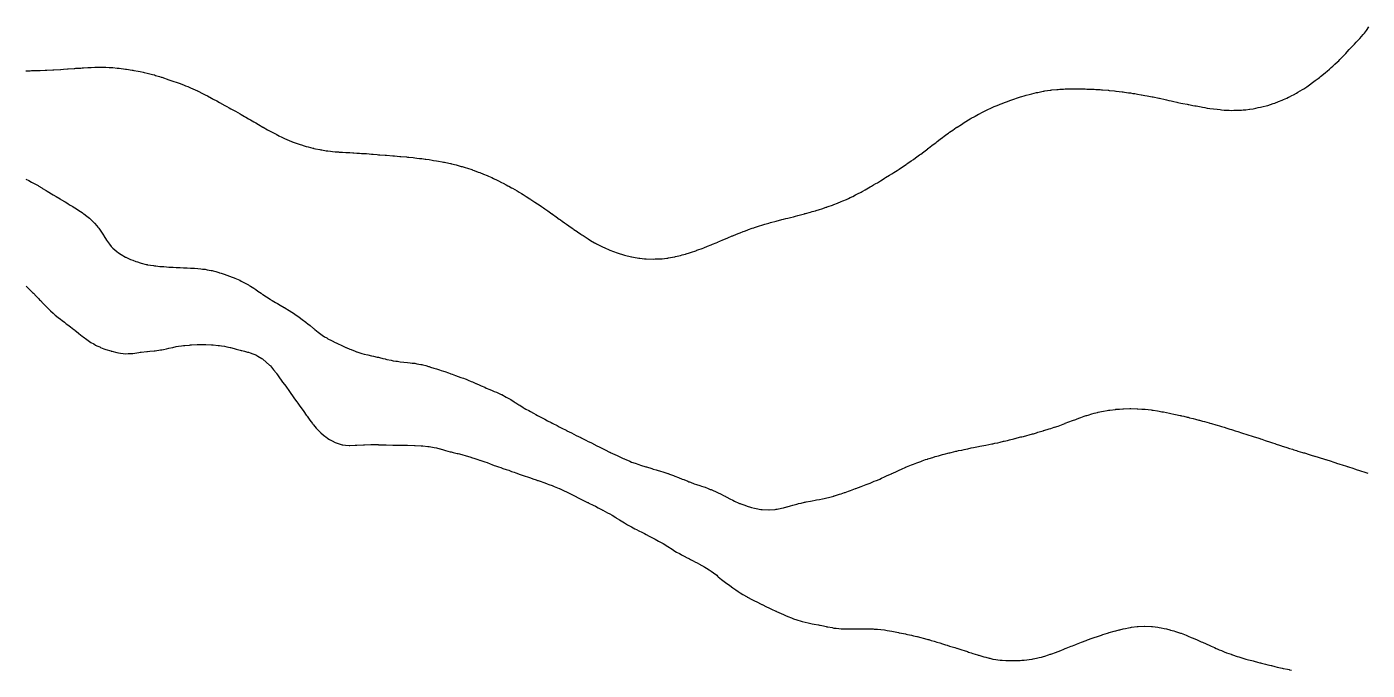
# Model space of a CAD drawing. Extents: x -717077 to -715000, y -984627 to -984000.
# Drawn here: x -716693.2 to -716507.7, y -984626.6 to -984537.6 of the extents above; entities that cross this region are included whole.
import ezdxf

# ---------------------------------------------------------------- set-up
doc = ezdxf.new("R2010")
doc.units = 0
doc.layers.add('buffer_B1_0_1_clip', color=7, linetype='Continuous')

msp = doc.modelspace()

# ---------------------------------------------------------------- linework, layer by layer
at = {"layer": 'buffer_B1_0_1_clip'}
for points in [[(-716693.28, -984543.72), (-716692.7, -984543.71), (-716692.5, -984543.7), (-716692.31, -984543.69), (-716691.67, -984543.67), (-716691.5, -984543.66), (-716691.34, -984543.66), (-716690.63, -984543.63), (-716690.5, -984543.62), (-716690.38, -984543.62), (-716689.58, -984543.58), (-716689.5, -984543.58), (-716689.43, -984543.57), (-716688.52, -984543.53), (-716688.5, -984543.53), (-716688.48, -984543.52), (-716688.11, -984543.5), (-716687.54, -984543.47), (-716687.5, -984543.46), (-716687.46, -984543.46), (-716686.6, -984543.4), (-716686.5, -984543.39), (-716686.38, -984543.38), (-716685.67, -984543.34), (-716685.5, -984543.32), (-716685.31, -984543.31), (-716684.73, -984543.27), (-716684.5, -984543.26), (-716684.25, -984543.25), (-716683.77, -984543.23), (-716683.5, -984543.22), (-716683.21, -984543.22), (-716682.78, -984543.22), (-716682.5, -984543.22), (-716682.22, -984543.23), (-716681.75, -984543.25), (-716681.5, -984543.26), (-716681.28, -984543.28), (-716680.66, -984543.34), (-716680.5, -984543.36), (-716680.37, -984543.37), (-716679.52, -984543.48), (-716679.5, -984543.48), (-716679.48, -984543.48), (-716679.37, -984543.5), (-716678.61, -984543.62), (-716678.5, -984543.64), (-716678.34, -984543.67), (-716677.76, -984543.77), (-716677.5, -984543.82), (-716677.09, -984543.91), (-716676.94, -984543.94), (-716676.5, -984544.04), (-716676.13, -984544.13), (-716675.77, -984544.23), (-716675.5, -984544.3), (-716675.35, -984544.35), (-716674.83, -984544.5), (-716674.58, -984544.58), (-716674.5, -984544.61), (-716673.5, -984544.95), (-716673.09, -984545.09), (-716672.82, -984545.18), (-716672.5, -984545.29), (-716672.35, -984545.35), (-716671.93, -984545.5), (-716671.62, -984545.62), (-716671.5, -984545.67), (-716671.22, -984545.78), (-716670.91, -984545.91), (-716670.5, -984546.08), (-716670.21, -984546.21), (-716669.56, -984546.5), (-716669.52, -984546.52), (-716669.5, -984546.53), (-716669.44, -984546.56), (-716668.85, -984546.85), (-716668.5, -984547.03), (-716668.19, -984547.19), (-716667.6, -984547.5), (-716667.54, -984547.54), (-716667.5, -984547.56), (-716667.37, -984547.63), (-716666.89, -984547.89), (-716666.5, -984548.11), (-716665.77, -984548.5), (-716665.6, -984548.6), (-716665.5, -984548.66), (-716665.15, -984548.85), (-716664.96, -984548.96), (-716664.5, -984549.21), (-716664.31, -984549.31), (-716663.97, -984549.5), (-716663.67, -984549.67), (-716663.5, -984549.77), (-716663.03, -984550.04), (-716662.87, -984550.13), (-716662.5, -984550.35), (-716662.4, -984550.4), (-716662.22, -984550.5), (-716661.77, -984550.77), (-716661.5, -984550.93), (-716661.13, -984551.14), (-716660.51, -984551.5), (-716660.5, -984551.5), (-716660.5, -984551.51), (-716660.49, -984551.51), (-716659.86, -984551.87), (-716659.5, -984552.07), (-716659.22, -984552.22), (-716658.69, -984552.5), (-716658.56, -984552.57), (-716658.5, -984552.6), (-716658.3, -984552.7), (-716657.9, -984552.9), (-716657.5, -984553.09), (-716657.21, -984553.21), (-716656.54, -984553.5), (-716656.51, -984553.51), (-716656.5, -984553.52), (-716656.47, -984553.53), (-716655.78, -984553.78), (-716655.5, -984553.89), (-716655.03, -984554.03), (-716654.95, -984554.06), (-716654.5, -984554.19), (-716654.25, -984554.26), (-716653.58, -984554.43), (-716653.5, -984554.44), (-716653.45, -984554.45), (-716653.22, -984554.5), (-716652.62, -984554.62), (-716652.5, -984554.65), (-716652.33, -984554.67), (-716651.76, -984554.77), (-716651.5, -984554.81), (-716651.16, -984554.85), (-716650.88, -984554.88), (-716650.5, -984554.92), (-716650.05, -984554.95), (-716649.96, -984554.96), (-716649.5, -984554.99), (-716649.02, -984555.02), (-716648.98, -984555.02), (-716648.5, -984555.04), (-716648.06, -984555.07), (-716647.93, -984555.07), (-716647.5, -984555.1), (-716647.12, -984555.12), (-716646.86, -984555.14), (-716646.5, -984555.16), (-716646.18, -984555.18), (-716645.78, -984555.22), (-716645.5, -984555.24), (-716645.26, -984555.26), (-716644.69, -984555.31), (-716644.5, -984555.33), (-716644.34, -984555.34), (-716643.6, -984555.4), (-716643.5, -984555.41), (-716643.41, -984555.41), (-716642.52, -984555.48), (-716642.5, -984555.48), (-716642.48, -984555.49), (-716642.29, -984555.5), (-716641.56, -984555.56), (-716641.5, -984555.57), (-716641.43, -984555.57), (-716640.64, -984555.64), (-716640.5, -984555.66), (-716640.33, -984555.67), (-716639.73, -984555.73), (-716639.5, -984555.76), (-716639.21, -984555.79), (-716638.83, -984555.83), (-716638.5, -984555.87), (-716638.07, -984555.94), (-716637.95, -984555.95), (-716637.5, -984556.01), (-716637.08, -984556.08), (-716636.89, -984556.11), (-716636.5, -984556.17), (-716636.22, -984556.22), (-716635.69, -984556.32), (-716635.5, -984556.35), (-716635.37, -984556.37), (-716634.77, -984556.5), (-716634.55, -984556.55), (-716634.5, -984556.56), (-716634.42, -984556.58), (-716633.75, -984556.75), (-716633.5, -984556.81), (-716633.07, -984556.94), (-716632.96, -984556.96), (-716632.5, -984557.1), (-716632.19, -984557.2), (-716631.61, -984557.39), (-716631.5, -984557.43), (-716631.44, -984557.45), (-716631.29, -984557.5), (-716630.72, -984557.72), (-716630.5, -984557.8), (-716630, -984558), (-716629.5, -984558.2), (-716629.29, -984558.29), (-716628.82, -984558.5), (-716628.6, -984558.6), (-716628.5, -984558.65), (-716628.2, -984558.81), (-716627.93, -984558.94), (-716627.5, -984559.15), (-716627.27, -984559.27), (-716626.83, -984559.5), (-716626.62, -984559.62), (-716626.5, -984559.68), (-716626.09, -984559.91), (-716625.97, -984559.97), (-716625.33, -984560.33), (-716625.04, -984560.5), (-716624.71, -984560.71), (-716624.5, -984560.84), (-716624.09, -984561.09), (-716623.59, -984561.41), (-716623.5, -984561.47), (-716623.48, -984561.48), (-716623.45, -984561.5), (-716622.88, -984561.88), (-716622.5, -984562.14), (-716622.28, -984562.28), (-716621.96, -984562.5), (-716621.69, -984562.69), (-716621.5, -984562.82), (-716621.1, -984563.1), (-716620.53, -984563.5), (-716620.51, -984563.51), (-716620.5, -984563.52), (-716620.43, -984563.57), (-716619.93, -984563.93), (-716619.5, -984564.24), (-716619.34, -984564.35), (-716619.12, -984564.5), (-716618.76, -984564.76), (-716618.5, -984564.95), (-716618.18, -984565.18), (-716617.71, -984565.5), (-716617.59, -984565.59), (-716617.5, -984565.65), (-716617.04, -984565.96), (-716616.99, -984565.99), (-716616.5, -984566.32), (-716616.39, -984566.39), (-716616.22, -984566.5), (-716615.79, -984566.79), (-716615.5, -984566.97), (-716615.17, -984567.17), (-716614.62, -984567.5), (-716614.54, -984567.55), (-716614.5, -984567.57), (-716614.35, -984567.65), (-716613.89, -984567.89), (-716613.5, -984568.09), (-716613.22, -984568.22), (-716612.58, -984568.5), (-716612.53, -984568.53), (-716612.5, -984568.54), (-716611.5, -984568.92), (-716610.5, -984569.22), (-716609.5, -984569.45), (-716609.46, -984569.46), (-716609.24, -984569.5), (-716608.5, -984569.64), (-716608.35, -984569.65), (-716607.71, -984569.71), (-716607.5, -984569.73), (-716606.5, -984569.76), (-716606.25, -984569.75), (-716605.74, -984569.74), (-716605.5, -984569.73), (-716605.29, -984569.71), (-716604.63, -984569.63), (-716604.5, -984569.62), (-716604.4, -984569.6), (-716603.83, -984569.5), (-716603.5, -984569.44), (-716603.42, -984569.42), (-716602.75, -984569.25), (-716602.5, -984569.19), (-716602.06, -984569.06), (-716601.97, -984569.03), (-716601.5, -984568.9), (-716601.2, -984568.8), (-716600.6, -984568.61), (-716600.5, -984568.57), (-716600.45, -984568.55), (-716600.32, -984568.5), (-716599.73, -984568.28), (-716599.5, -984568.19), (-716599.01, -984567.99), (-716598.98, -984567.98), (-716598.5, -984567.79), (-716598.3, -984567.7), (-716597.82, -984567.5), (-716597.59, -984567.41), (-716597.5, -984567.37), (-716597.28, -984567.28), (-716596.89, -984567.12), (-716596.5, -984566.96), (-716596.18, -984566.82), (-716595.57, -984566.57), (-716595.5, -984566.54), (-716595.47, -984566.53), (-716595.41, -984566.5), (-716594.76, -984566.24), (-716594.5, -984566.13), (-716594.04, -984565.96), (-716593.9, -984565.91), (-716593.5, -984565.75), (-716593.32, -984565.68), (-716592.8, -984565.5), (-716592.58, -984565.42), (-716592.5, -984565.4), (-716592.35, -984565.35), (-716591.82, -984565.18), (-716591.5, -984565.08), (-716591.05, -984564.95), (-716590.9, -984564.9), (-716590.5, -984564.78), (-716590.28, -984564.72), (-716589.51, -984564.5), (-716589.5, -984564.5), (-716589.5, -984564.5), (-716589.49, -984564.5), (-716588.7, -984564.3), (-716588.5, -984564.24), (-716588.16, -984564.16), (-716587.9, -984564.1), (-716587.5, -984563.99), (-716587.1, -984563.9), (-716586.82, -984563.82), (-716586.5, -984563.74), (-716586.31, -984563.69), (-716585.6, -984563.5), (-716585.52, -984563.48), (-716585.5, -984563.48), (-716585.46, -984563.47), (-716584.73, -984563.27), (-716584.5, -984563.2), (-716584.07, -984563.07), (-716583.96, -984563.04), (-716583.5, -984562.89), (-716583.2, -984562.8), (-716582.59, -984562.59), (-716582.5, -984562.56), (-716582.45, -984562.55), (-716582.32, -984562.5), (-716581.71, -984562.29), (-716581.5, -984562.21), (-716581.02, -984562.02), (-716580.99, -984562.01), (-716580.5, -984561.82), (-716580.28, -984561.72), (-716579.79, -984561.5), (-716579.59, -984561.41), (-716579.5, -984561.37), (-716579.25, -984561.26), (-716578.91, -984561.09), (-716578.5, -984560.89), (-716578.24, -984560.76), (-716577.76, -984560.5), (-716577.59, -984560.41), (-716577.5, -984560.37), (-716577.19, -984560.19), (-716576.95, -984560.05), (-716576.5, -984559.79), (-716576.32, -984559.68), (-716576.02, -984559.5), (-716575.69, -984559.31), (-716575.5, -984559.2), (-716575.07, -984558.93), (-716574.7, -984558.7), (-716574.5, -984558.58), (-716574.45, -984558.55), (-716574.38, -984558.5), (-716573.83, -984558.17), (-716573.5, -984557.96), (-716573.22, -984557.79), (-716572.78, -984557.5), (-716572.61, -984557.4), (-716572.5, -984557.33), (-716572, -984557.01), (-716572, -984557), (-716571.5, -984556.67), (-716571.4, -984556.6), (-716571.26, -984556.5), (-716570.81, -984556.19), (-716570.5, -984555.98), (-716570.22, -984555.78), (-716569.86, -984555.5), (-716569.65, -984555.35), (-716569.5, -984555.24), (-716569.07, -984554.93), (-716568.52, -984554.5), (-716568.51, -984554.49), (-716568.5, -984554.49), (-716568.43, -984554.44), (-716567.94, -984554.06), (-716567.5, -984553.72), (-716567.38, -984553.62), (-716567.22, -984553.5), (-716566.81, -984553.19), (-716566.5, -984552.96), (-716566.24, -984552.76), (-716565.89, -984552.5), (-716565.66, -984552.34), (-716565.5, -984552.22), (-716565.07, -984551.93), (-716564.58, -984551.58), (-716564.5, -984551.53), (-716564.48, -984551.52), (-716564.46, -984551.5), (-716563.87, -984551.13), (-716563.5, -984550.89), (-716563.26, -984550.74), (-716562.88, -984550.5), (-716562.64, -984550.36), (-716562.5, -984550.28), (-716562.02, -984550.02), (-716561.99, -984550.01), (-716561.5, -984549.74), (-716561.35, -984549.66), (-716561.05, -984549.5), (-716560.68, -984549.32), (-716560.5, -984549.23), (-716559.5, -984548.76), (-716559.32, -984548.68), (-716558.91, -984548.5), (-716558.62, -984548.38), (-716558.5, -984548.33), (-716558.22, -984548.23), (-716557.9, -984548.1), (-716557.5, -984547.95), (-716557.17, -984547.83), (-716556.63, -984547.63), (-716556.5, -984547.58), (-716556.25, -984547.5), (-716555.68, -984547.32), (-716555.5, -984547.27), (-716555.17, -984547.17), (-716554.9, -984547.1), (-716554.5, -984546.98), (-716554.11, -984546.89), (-716553.81, -984546.81), (-716553.5, -984546.73), (-716553.31, -984546.7), (-716552.54, -984546.54), (-716552.5, -984546.53), (-716552.47, -984546.53), (-716552.31, -984546.5), (-716551.6, -984546.4), (-716551.5, -984546.38), (-716551.37, -984546.37), (-716550.69, -984546.31), (-716550.5, -984546.29), (-716550.27, -984546.27), (-716549.75, -984546.25), (-716549.5, -984546.23), (-716549.22, -984546.22), (-716548.78, -984546.22), (-716548.5, -984546.21), (-716548.2, -984546.21), (-716547.79, -984546.21), (-716547.5, -984546.21), (-716547.22, -984546.22), (-716546.77, -984546.23), (-716546.5, -984546.24), (-716546.24, -984546.25), (-716545.73, -984546.27), (-716545.5, -984546.28), (-716545.29, -984546.29), (-716544.67, -984546.33), (-716544.5, -984546.34), (-716544.35, -984546.35), (-716543.59, -984546.42), (-716543.5, -984546.42), (-716543.43, -984546.43), (-716542.67, -984546.5), (-716542.52, -984546.52), (-716542.5, -984546.52), (-716542.48, -984546.52), (-716541.62, -984546.63), (-716541.5, -984546.64), (-716541.33, -984546.67), (-716540.74, -984546.75), (-716540.5, -984546.78), (-716540.16, -984546.84), (-716539.88, -984546.88), (-716539.5, -984546.94), (-716539.02, -984547.03), (-716538.96, -984547.04), (-716538.5, -984547.12), (-716538.18, -984547.18), (-716537.73, -984547.27), (-716537.5, -984547.31), (-716537.34, -984547.34), (-716536.57, -984547.5), (-716536.51, -984547.51), (-716536.5, -984547.52), (-716536.48, -984547.52), (-716535.69, -984547.69), (-716535.5, -984547.74), (-716535.19, -984547.81), (-716534.87, -984547.88), (-716534.5, -984547.96), (-716534.05, -984548.06), (-716533.91, -984548.09), (-716533.5, -984548.18), (-716533.23, -984548.23), (-716532.65, -984548.35), (-716532.5, -984548.38), (-716532.4, -984548.4), (-716531.86, -984548.5), (-716531.56, -984548.56), (-716531.5, -984548.58), (-716531.41, -984548.59), (-716530.72, -984548.72), (-716530.5, -984548.76), (-716530.19, -984548.82), (-716529.87, -984548.87), (-716529.5, -984548.93), (-716529.01, -984548.99), (-716528.99, -984548.99), (-716528.5, -984549.05), (-716528.09, -984549.09), (-716527.89, -984549.11), (-716527.5, -984549.15), (-716527.16, -984549.16), (-716526.82, -984549.18), (-716526.5, -984549.19), (-716526.18, -984549.18), (-716525.82, -984549.18), (-716525.5, -984549.17), (-716525.14, -984549.15), (-716524.87, -984549.13), (-716524.5, -984549.1), (-716524.03, -984549.03), (-716523.97, -984549.03), (-716523.5, -984548.96), (-716523.12, -984548.88), (-716522.82, -984548.82), (-716522.5, -984548.76), (-716522.29, -984548.71), (-716521.51, -984548.5), (-716521.5, -984548.5), (-716521.5, -984548.5), (-716521.5, -984548.5), (-716520.74, -984548.26), (-716520.5, -984548.18), (-716520.01, -984547.99), (-716519.98, -984547.99), (-716519.5, -984547.79), (-716519.3, -984547.7), (-716518.87, -984547.5), (-716518.61, -984547.39), (-716518.5, -984547.33), (-716518.15, -984547.15), (-716517.95, -984547.05), (-716517.5, -984546.8), (-716517.31, -984546.69), (-716517, -984546.5), (-716516.69, -984546.31), (-716516.5, -984546.2), (-716516.08, -984545.92), (-716515.54, -984545.54), (-716515.5, -984545.51), (-716515.49, -984545.51), (-716515.48, -984545.5), (-716514.92, -984545.08), (-716514.5, -984544.77), (-716514.35, -984544.65), (-716514.18, -984544.5), (-716513.8, -984544.2), (-716513.5, -984543.96), (-716513.25, -984543.75), (-716512.97, -984543.5), (-716512.72, -984543.28), (-716512.5, -984543.09), (-716512.19, -984542.81), (-716511.86, -984542.5), (-716511.67, -984542.33), (-716511.5, -984542.15), (-716511.18, -984541.82), (-716510.88, -984541.5), (-716510.69, -984541.31), (-716510.5, -984541.1), (-716510.21, -984540.79), (-716509.95, -984540.5), (-716509.73, -984540.28), (-716509.5, -984540.04), (-716509.24, -984539.77), (-716508.99, -984539.5), (-716508.75, -984539.25), (-716508.5, -984538.97), (-716508.28, -984538.72), (-716508.12, -984538.5), (-716507.85, -984538.15), (-716507.5, -984537.64)], [(-716693.31, -984558.69), (-716692.9, -984558.9), (-716692.5, -984559.11), (-716692.24, -984559.24), (-716691.78, -984559.5), (-716691.6, -984559.6), (-716691.5, -984559.67), (-716691.08, -984559.92), (-716690.98, -984559.98), (-716690.5, -984560.28), (-716690.36, -984560.36), (-716690.12, -984560.5), (-716689.74, -984560.74), (-716689.5, -984560.88), (-716689.11, -984561.11), (-716688.55, -984561.45), (-716688.5, -984561.48), (-716688.49, -984561.49), (-716688.47, -984561.5), (-716687.86, -984561.86), (-716687.5, -984562.09), (-716687.24, -984562.24), (-716686.81, -984562.5), (-716686.62, -984562.62), (-716686.5, -984562.69), (-716686.01, -984563.01), (-716685.97, -984563.03), (-716685.5, -984563.34), (-716685.4, -984563.41), (-716685.27, -984563.5), (-716684.84, -984563.84), (-716684.5, -984564.12), (-716684.3, -984564.3), (-716684.08, -984564.5), (-716683.8, -984564.8), (-716683.5, -984565.15), (-716683.33, -984565.34), (-716683.19, -984565.5), (-716682.91, -984565.91), (-716682.55, -984566.45), (-716682.52, -984566.5), (-716682.51, -984566.51), (-716682.5, -984566.54), (-716682.13, -984567.13), (-716681.86, -984567.5), (-716681.72, -984567.72), (-716681.5, -984568), (-716681.26, -984568.26), (-716681.01, -984568.5), (-716680.73, -984568.73), (-716680.5, -984568.9), (-716680.13, -984569.13), (-716679.52, -984569.48), (-716679.5, -984569.49), (-716679.49, -984569.5), (-716679.48, -984569.5), (-716678.8, -984569.8), (-716678.5, -984569.92), (-716678.08, -984570.08), (-716677.84, -984570.16), (-716677.5, -984570.28), (-716677.33, -984570.33), (-716676.64, -984570.5), (-716676.52, -984570.53), (-716676.5, -984570.53), (-716676.46, -984570.54), (-716675.66, -984570.66), (-716675.5, -984570.68), (-716675.3, -984570.7), (-716674.76, -984570.77), (-716674.5, -984570.79), (-716674.19, -984570.81), (-716673.84, -984570.84), (-716673.5, -984570.86), (-716673.12, -984570.88), (-716672.9, -984570.9), (-716672.5, -984570.92), (-716672.06, -984570.94), (-716671.94, -984570.94), (-716671.5, -984570.96), (-716671.02, -984570.98), (-716670.98, -984570.99), (-716670.5, -984571.01), (-716670.03, -984571.04), (-716669.96, -984571.04), (-716669.5, -984571.07), (-716669.11, -984571.11), (-716668.86, -984571.14), (-716668.5, -984571.18), (-716668.23, -984571.23), (-716667.67, -984571.33), (-716667.5, -984571.36), (-716667.39, -984571.39), (-716667, -984571.5), (-716666.61, -984571.61), (-716666.5, -984571.65), (-716666.28, -984571.72), (-716665.86, -984571.86), (-716665.5, -984571.98), (-716665.12, -984572.12), (-716664.75, -984572.25), (-716664.5, -984572.34), (-716664.39, -984572.39), (-716664.14, -984572.5), (-716663.7, -984572.7), (-716663.5, -984572.8), (-716663.04, -984573.04), (-716662.86, -984573.14), (-716662.5, -984573.34), (-716662.4, -984573.4), (-716662.24, -984573.5), (-716661.78, -984573.79), (-716661.5, -984573.98), (-716661.19, -984574.19), (-716660.76, -984574.5), (-716660.6, -984574.61), (-716660.5, -984574.68), (-716660.01, -984575), (-716660, -984575), (-716659.5, -984575.32), (-716659.39, -984575.39), (-716659.21, -984575.5), (-716658.75, -984575.75), (-716658.5, -984575.91), (-716658.12, -984576.12), (-716657.55, -984576.45), (-716657.5, -984576.48), (-716657.49, -984576.49), (-716657.46, -984576.5), (-716656.86, -984576.86), (-716656.5, -984577.1), (-716656.25, -984577.26), (-716655.92, -984577.5), (-716655.67, -984577.67), (-716655.5, -984577.81), (-716655.09, -984578.1), (-716654.56, -984578.5), (-716654.53, -984578.53), (-716654.5, -984578.55), (-716654.27, -984578.73), (-716653.97, -984578.97), (-716653.5, -984579.38), (-716653.43, -984579.43), (-716653.34, -984579.5), (-716652.86, -984579.87), (-716652.5, -984580.15), (-716652.29, -984580.29), (-716651.96, -984580.5), (-716651.67, -984580.67), (-716651.5, -984580.78), (-716651.02, -984581.02), (-716650.93, -984581.07), (-716650.5, -984581.3), (-716650.36, -984581.36), (-716650.07, -984581.5), (-716649.68, -984581.68), (-716649.5, -984581.77), (-716649.03, -984581.98), (-716648.99, -984581.99), (-716648.5, -984582.2), (-716648.28, -984582.29), (-716647.73, -984582.5), (-716647.56, -984582.57), (-716647.5, -984582.59), (-716647.37, -984582.63), (-716646.8, -984582.81), (-716646.5, -984582.9), (-716646.01, -984583.01), (-716645.98, -984583.02), (-716645.5, -984583.13), (-716645.19, -984583.2), (-716644.7, -984583.31), (-716644.5, -984583.35), (-716644.38, -984583.38), (-716643.9, -984583.5), (-716643.58, -984583.58), (-716643.5, -984583.61), (-716643.37, -984583.63), (-716642.76, -984583.76), (-716642.5, -984583.82), (-716642.13, -984583.87), (-716641.9, -984583.9), (-716641.5, -984583.96), (-716641.01, -984584.01), (-716640.99, -984584.01), (-716640.5, -984584.06), (-716640.11, -984584.11), (-716639.87, -984584.14), (-716639.5, -984584.18), (-716639.23, -984584.23), (-716638.67, -984584.33), (-716638.5, -984584.36), (-716638.39, -984584.39), (-716637.97, -984584.5), (-716637.6, -984584.6), (-716637.5, -984584.64), (-716637.3, -984584.7), (-716636.84, -984584.84), (-716636.5, -984584.95), (-716636.08, -984585.08), (-716635.84, -984585.16), (-716635.5, -984585.27), (-716635.32, -984585.33), (-716634.84, -984585.5), (-716634.59, -984585.59), (-716634.5, -984585.62), (-716634.31, -984585.69), (-716633.85, -984585.86), (-716633.5, -984585.98), (-716633.12, -984586.12), (-716632.75, -984586.25), (-716632.5, -984586.34), (-716632.38, -984586.39), (-716632.11, -984586.5), (-716631.68, -984586.68), (-716631.5, -984586.76), (-716631.05, -984586.95), (-716630.98, -984586.98), (-716630.5, -984587.19), (-716630.29, -984587.29), (-716629.81, -984587.5), (-716629.6, -984587.6), (-716629.5, -984587.64), (-716629.26, -984587.74), (-716628.9, -984587.9), (-716628.5, -984588.06), (-716628.19, -984588.19), (-716627.52, -984588.48), (-716627.5, -984588.49), (-716627.49, -984588.49), (-716627.47, -984588.5), (-716626.83, -984588.84), (-716626.5, -984589.03), (-716626.2, -984589.2), (-716625.74, -984589.5), (-716625.59, -984589.6), (-716625.5, -984589.66), (-716625.1, -984589.91), (-716624.98, -984589.98), (-716624.5, -984590.27), (-716624.35, -984590.36), (-716624.12, -984590.5), (-716623.72, -984590.72), (-716623.5, -984590.85), (-716623.08, -984591.08), (-716622.73, -984591.27), (-716622.5, -984591.4), (-716622.43, -984591.43), (-716622.31, -984591.5), (-716621.77, -984591.77), (-716621.5, -984591.92), (-716621.12, -984592.12), (-716620.63, -984592.37), (-716620.5, -984592.44), (-716620.46, -984592.46), (-716620.38, -984592.5), (-716619.79, -984592.8), (-716619.5, -984592.95), (-716619.14, -984593.14), (-716618.57, -984593.43), (-716618.5, -984593.47), (-716618.48, -984593.48), (-716618.44, -984593.5), (-716617.81, -984593.81), (-716617.5, -984593.97), (-716617.15, -984594.15), (-716616.54, -984594.46), (-716616.5, -984594.48), (-716616.49, -984594.49), (-716616.46, -984594.5), (-716615.81, -984594.82), (-716615.5, -984594.98), (-716615.15, -984595.15), (-716614.53, -984595.47), (-716614.5, -984595.49), (-716614.49, -984595.49), (-716614.47, -984595.5), (-716613.81, -984595.81), (-716613.5, -984595.98), (-716613.14, -984596.15), (-716612.55, -984596.45), (-716612.5, -984596.48), (-716612.48, -984596.48), (-716612.45, -984596.5), (-716611.8, -984596.8), (-716611.5, -984596.95), (-716611.12, -984597.12), (-716610.66, -984597.34), (-716610.5, -984597.41), (-716610.44, -984597.44), (-716610.29, -984597.5), (-716609.73, -984597.73), (-716609.5, -984597.83), (-716609, -984598), (-716609, -984598), (-716608.5, -984598.18), (-716608.25, -984598.25), (-716607.52, -984598.48), (-716607.5, -984598.48), (-716607.49, -984598.49), (-716607.45, -984598.5), (-716606.72, -984598.72), (-716606.5, -984598.8), (-716606.08, -984598.93), (-716605.96, -984598.96), (-716605.5, -984599.1), (-716605.19, -984599.2), (-716604.62, -984599.38), (-716604.5, -984599.42), (-716604.44, -984599.44), (-716604.27, -984599.5), (-716603.7, -984599.7), (-716603.5, -984599.79), (-716603.03, -984599.97), (-716602.99, -984599.99), (-716602.5, -984600.19), (-716602.27, -984600.27), (-716601.72, -984600.5), (-716601.56, -984600.56), (-716601.5, -984600.59), (-716601.36, -984600.64), (-716600.82, -984600.83), (-716600.5, -984600.94), (-716600.08, -984601.08), (-716599.84, -984601.16), (-716599.5, -984601.27), (-716599.33, -984601.33), (-716598.89, -984601.5), (-716598.61, -984601.61), (-716598.5, -984601.65), (-716598.23, -984601.77), (-716597.9, -984601.9), (-716597.5, -984602.09), (-716597.21, -984602.22), (-716596.67, -984602.5), (-716596.56, -984602.56), (-716596.5, -984602.59), (-716596.31, -984602.69), (-716595.9, -984602.9), (-716595.5, -984603.12), (-716595.24, -984603.24), (-716594.68, -984603.5), (-716594.56, -984603.56), (-716594.5, -984603.59), (-716594.37, -984603.63), (-716593.82, -984603.82), (-716593.5, -984603.93), (-716593.05, -984604.06), (-716592.89, -984604.11), (-716592.5, -984604.23), (-716592.26, -984604.27), (-716591.6, -984604.4), (-716591.5, -984604.42), (-716591.42, -984604.42), (-716590.54, -984604.46), (-716590.5, -984604.47), (-716590.46, -984604.46), (-716589.62, -984604.38), (-716589.5, -984604.37), (-716589.34, -984604.34), (-716588.78, -984604.22), (-716588.5, -984604.17), (-716588.03, -984604.03), (-716587.98, -984604.02), (-716587.5, -984603.89), (-716587.2, -984603.8), (-716586.64, -984603.65), (-716586.5, -984603.6), (-716586.42, -984603.59), (-716586.05, -984603.5), (-716585.6, -984603.4), (-716585.5, -984603.37), (-716585.34, -984603.34), (-716584.76, -984603.24), (-716584.5, -984603.18), (-716584.11, -984603.11), (-716583.92, -984603.08), (-716583.5, -984603), (-716583.08, -984602.92), (-716582.87, -984602.87), (-716582.5, -984602.8), (-716582.26, -984602.74), (-716581.53, -984602.54), (-716581.5, -984602.53), (-716581.48, -984602.52), (-716581.42, -984602.5), (-716580.72, -984602.28), (-716580.5, -984602.21), (-716580.05, -984602.05), (-716579.97, -984602.03), (-716579.5, -984601.86), (-716579.23, -984601.77), (-716578.51, -984601.51), (-716578.5, -984601.51), (-716578.5, -984601.51), (-716578.49, -984601.5), (-716577.76, -984601.24), (-716577.5, -984601.14), (-716577.04, -984600.96), (-716576.9, -984600.9), (-716576.5, -984600.74), (-716576.33, -984600.67), (-716575.94, -984600.5), (-716575.63, -984600.37), (-716575.5, -984600.32), (-716575.17, -984600.18), (-716574.93, -984600.07), (-716574.5, -984599.88), (-716574.24, -984599.76), (-716573.67, -984599.5), (-716573.55, -984599.45), (-716573.5, -984599.42), (-716573.36, -984599.36), (-716572.86, -984599.14), (-716572.5, -984598.97), (-716572.17, -984598.83), (-716571.54, -984598.54), (-716571.5, -984598.52), (-716571.48, -984598.52), (-716571.45, -984598.5), (-716570.77, -984598.23), (-716570.5, -984598.12), (-716570.05, -984597.95), (-716569.88, -984597.89), (-716569.5, -984597.74), (-716569.32, -984597.68), (-716568.83, -984597.5), (-716568.58, -984597.42), (-716568.5, -984597.39), (-716568.34, -984597.34), (-716567.82, -984597.19), (-716567.5, -984597.09), (-716567.04, -984596.96), (-716566.92, -984596.93), (-716566.5, -984596.81), (-716566.25, -984596.75), (-716565.56, -984596.56), (-716565.5, -984596.55), (-716565.46, -984596.54), (-716565.3, -984596.5), (-716564.65, -984596.35), (-716564.5, -984596.32), (-716564.26, -984596.26), (-716563.83, -984596.17), (-716563.5, -984596.09), (-716563.01, -984595.99), (-716562.98, -984595.99), (-716562.5, -984595.88), (-716562.18, -984595.82), (-716561.73, -984595.74), (-716561.5, -984595.69), (-716561.34, -984595.66), (-716560.51, -984595.5), (-716560.5, -984595.5), (-716560.5, -984595.5), (-716560.5, -984595.5), (-716559.67, -984595.33), (-716559.5, -984595.3), (-716559.24, -984595.24), (-716558.84, -984595.16), (-716558.5, -984595.08), (-716558.03, -984594.97), (-716557.94, -984594.95), (-716557.5, -984594.84), (-716557.23, -984594.77), (-716556.61, -984594.61), (-716556.5, -984594.59), (-716556.43, -984594.57), (-716556.16, -984594.5), (-716555.63, -984594.37), (-716555.5, -984594.34), (-716555.27, -984594.28), (-716554.84, -984594.17), (-716554.5, -984594.08), (-716554.05, -984593.95), (-716553.9, -984593.91), (-716553.5, -984593.79), (-716553.28, -984593.72), (-716552.56, -984593.5), (-716552.51, -984593.49), (-716552.5, -984593.48), (-716552.47, -984593.48), (-716551.75, -984593.26), (-716551.5, -984593.18), (-716551.02, -984593.02), (-716550.99, -984593.01), (-716550.5, -984592.85), (-716550.24, -984592.76), (-716549.55, -984592.5), (-716549.51, -984592.49), (-716549.5, -984592.48), (-716548.5, -984592.11), (-716548.06, -984591.94), (-716547.87, -984591.87), (-716547.5, -984591.73), (-716547.33, -984591.67), (-716546.87, -984591.5), (-716546.59, -984591.41), (-716546.5, -984591.38), (-716546.32, -984591.33), (-716545.82, -984591.18), (-716545.5, -984591.09), (-716545.03, -984590.97), (-716544.95, -984590.95), (-716544.5, -984590.84), (-716544.21, -984590.79), (-716543.7, -984590.7), (-716543.5, -984590.67), (-716543.35, -984590.65), (-716542.54, -984590.55), (-716542.5, -984590.54), (-716542.46, -984590.54), (-716541.98, -984590.5), (-716541.53, -984590.47), (-716541.5, -984590.47), (-716541.46, -984590.47), (-716540.55, -984590.45), (-716540.5, -984590.45), (-716540.44, -984590.45), (-716539.54, -984590.46), (-716539.5, -984590.46), (-716539.46, -984590.47), (-716538.91, -984590.5), (-716538.52, -984590.53), (-716538.5, -984590.53), (-716538.47, -984590.53), (-716537.63, -984590.63), (-716537.5, -984590.64), (-716537.33, -984590.67), (-716536.76, -984590.76), (-716536.5, -984590.8), (-716536.13, -984590.87), (-716535.91, -984590.91), (-716535.5, -984590.99), (-716535.07, -984591.07), (-716534.89, -984591.11), (-716534.5, -984591.19), (-716534.24, -984591.25), (-716533.62, -984591.38), (-716533.5, -984591.41), (-716533.42, -984591.43), (-716533.1, -984591.5), (-716532.62, -984591.62), (-716532.5, -984591.65), (-716532.3, -984591.71), (-716531.83, -984591.83), (-716531.5, -984591.91), (-716531.03, -984592.04), (-716530.94, -984592.06), (-716530.5, -984592.17), (-716530.24, -984592.24), (-716529.58, -984592.42), (-716529.5, -984592.44), (-716529.45, -984592.45), (-716529.28, -984592.5), (-716528.68, -984592.68), (-716528.5, -984592.73), (-716528.17, -984592.83), (-716527.91, -984592.91), (-716527.5, -984593.03), (-716527.14, -984593.14), (-716526.73, -984593.27), (-716526.5, -984593.34), (-716526.37, -984593.38), (-716525.98, -984593.5), (-716525.62, -984593.62), (-716525.5, -984593.66), (-716525.27, -984593.73), (-716524.86, -984593.87), (-716524.5, -984593.98), (-716524.11, -984594.11), (-716523.79, -984594.21), (-716523.5, -984594.3), (-716523.35, -984594.35), (-716522.88, -984594.5), (-716522.6, -984594.6), (-716522.5, -984594.63), (-716522.31, -984594.69), (-716521.85, -984594.85), (-716521.1, -984595.1), (-716520.81, -984595.19), (-716520.5, -984595.29), (-716520.34, -984595.34), (-716519.85, -984595.5), (-716519.59, -984595.59), (-716519.5, -984595.62), (-716519.33, -984595.67), (-716518.83, -984595.83), (-716518.5, -984595.94), (-716518.07, -984596.07), (-716517.86, -984596.14), (-716517.5, -984596.25), (-716517.31, -984596.31), (-716516.67, -984596.5), (-716516.54, -984596.54), (-716516.5, -984596.56), (-716516.42, -984596.58), (-716515.78, -984596.78), (-716515.5, -984596.87), (-716515.02, -984597.02), (-716514.96, -984597.04), (-716514.5, -984597.18), (-716513.5, -984597.49), (-716513.49, -984597.49), (-716513.45, -984597.5), (-716512.73, -984597.73), (-716512.5, -984597.81), (-716512.05, -984597.95), (-716511.97, -984597.97), (-716511.5, -984598.12), (-716511.21, -984598.21), (-716510.59, -984598.41), (-716510.5, -984598.44), (-716510.45, -984598.46), (-716510.31, -984598.5), (-716509.7, -984598.7), (-716509.5, -984598.76), (-716509.11, -984598.89), (-716508.94, -984598.94), (-716508.5, -984599.09), (-716508.18, -984599.18), (-716507.65, -984599.35)], [(-716693.27, -984573.5), (-716692.88, -984573.88), (-716692.5, -984574.24), (-716692.37, -984574.37), (-716692.24, -984574.5), (-716691.89, -984574.89), (-716691.5, -984575.28), (-716691.39, -984575.4), (-716691.29, -984575.5), (-716690.91, -984575.91), (-716690.5, -984576.32), (-716690.41, -984576.41), (-716690.32, -984576.5), (-716689.91, -984576.91), (-716689.5, -984577.26), (-716689.37, -984577.38), (-716689.22, -984577.5), (-716688.83, -984577.83), (-716688.5, -984578.08), (-716688.27, -984578.27), (-716687.97, -984578.5), (-716687.71, -984578.71), (-716687.5, -984578.87), (-716687.14, -984579.14), (-716686.64, -984579.5), (-716686.56, -984579.56), (-716686.5, -984579.61), (-716686, -984580.01), (-716685.96, -984580.04), (-716685.5, -984580.41), (-716685.45, -984580.45), (-716685.37, -984580.5), (-716684.88, -984580.89), (-716684.5, -984581.16), (-716684.29, -984581.29), (-716683.91, -984581.5), (-716683.65, -984581.65), (-716683.5, -984581.74), (-716683.08, -984581.92), (-716682.97, -984581.97), (-716682.5, -984582.16), (-716682.25, -984582.25), (-716681.53, -984582.47), (-716681.5, -984582.48), (-716681.48, -984582.48), (-716681.42, -984582.5), (-716680.69, -984582.69), (-716680.5, -984582.75), (-716680.22, -984582.78), (-716679.83, -984582.83), (-716679.5, -984582.87), (-716679.16, -984582.84), (-716678.83, -984582.83), (-716678.5, -984582.81), (-716678.24, -984582.76), (-716677.69, -984582.69), (-716677.5, -984582.66), (-716677.36, -984582.64), (-716676.54, -984582.55), (-716676.5, -984582.54), (-716676.46, -984582.54), (-716676.13, -984582.5), (-716675.56, -984582.44), (-716675.5, -984582.44), (-716675.43, -984582.43), (-716674.67, -984582.33), (-716674.5, -984582.31), (-716674.25, -984582.26), (-716673.83, -984582.17), (-716673.5, -984582.1), (-716673.02, -984581.98), (-716672.97, -984581.97), (-716672.5, -984581.87), (-716672.18, -984581.82), (-716671.75, -984581.75), (-716671.5, -984581.72), (-716671.3, -984581.7), (-716670.64, -984581.65), (-716670.5, -984581.63), (-716670.37, -984581.63), (-716669.6, -984581.6), (-716669.5, -984581.6), (-716669.41, -984581.6), (-716668.59, -984581.59), (-716668.5, -984581.59), (-716668.41, -984581.59), (-716667.62, -984581.62), (-716667.5, -984581.62), (-716667.37, -984581.63), (-716666.69, -984581.7), (-716666.5, -984581.71), (-716666.25, -984581.75), (-716665.82, -984581.83), (-716665.5, -984581.88), (-716665.01, -984582.01), (-716664.99, -984582.01), (-716664.5, -984582.14), (-716664.21, -984582.22), (-716663.65, -984582.35), (-716663.5, -984582.39), (-716663.41, -984582.41), (-716663.05, -984582.5), (-716662.62, -984582.62), (-716662.5, -984582.65), (-716662.27, -984582.73), (-716661.88, -984582.88), (-716661.5, -984583.01), (-716661.19, -984583.19), (-716660.64, -984583.5), (-716660.56, -984583.56), (-716660.5, -984583.6), (-716660.03, -984584.03), (-716659.58, -984584.43), (-716659.5, -984584.49), (-716659.49, -984584.5), (-716659.49, -984584.5), (-716659.46, -984584.55), (-716659.05, -984585.06), (-716658.67, -984585.5), (-716658.61, -984585.61), (-716658.5, -984585.76), (-716658.2, -984586.2), (-716657.96, -984586.5), (-716657.77, -984586.77), (-716657.5, -984587.13), (-716657.34, -984587.35), (-716657.22, -984587.5), (-716656.93, -984587.93), (-716656.53, -984588.47), (-716656.51, -984588.5), (-716656.51, -984588.51), (-716656.5, -984588.52), (-716656.11, -984589.11), (-716655.82, -984589.5), (-716655.69, -984589.69), (-716655.5, -984589.95), (-716655.27, -984590.27), (-716655.09, -984590.5), (-716654.85, -984590.85), (-716654.5, -984591.35), (-716654.43, -984591.44), (-716654.38, -984591.5), (-716654.1, -984591.9), (-716654.02, -984592.02), (-716653.65, -984592.5), (-716653.59, -984592.59), (-716653.5, -984592.7), (-716653.13, -984593.13), (-716652.77, -984593.5), (-716652.64, -984593.64), (-716652.5, -984593.79), (-716652.11, -984594.12), (-716651.63, -984594.5), (-716651.55, -984594.56), (-716651.5, -984594.6), (-716651.29, -984594.71), (-716650.92, -984594.92), (-716650.5, -984595.14), (-716650.23, -984595.23), (-716649.56, -984595.44), (-716649.5, -984595.46), (-716649.46, -984595.47), (-716649.06, -984595.5), (-716648.55, -984595.55), (-716648.5, -984595.55), (-716648.46, -984595.54), (-716647.74, -984595.5), (-716647.51, -984595.49), (-716647.5, -984595.49), (-716647.49, -984595.49), (-716646.57, -984595.44), (-716646.5, -984595.44), (-716646.43, -984595.44), (-716645.58, -984595.42), (-716645.5, -984595.42), (-716645.42, -984595.42), (-716644.57, -984595.43), (-716644.5, -984595.44), (-716644.44, -984595.44), (-716643.54, -984595.46), (-716643.5, -984595.46), (-716643.46, -984595.46), (-716642.52, -984595.49), (-716642.5, -984595.49), (-716642.48, -984595.49), (-716641.74, -984595.5), (-716641.5, -984595.51), (-716641.5, -984595.51), (-716641.49, -984595.51), (-716640.52, -984595.52), (-716640.5, -984595.52), (-716640.48, -984595.52), (-716639.54, -984595.55), (-716639.5, -984595.55), (-716639.45, -984595.55), (-716638.59, -984595.59), (-716638.5, -984595.59), (-716638.4, -984595.6), (-716637.67, -984595.68), (-716637.5, -984595.69), (-716637.27, -984595.74), (-716636.81, -984595.82), (-716636.5, -984595.87), (-716636.01, -984596.01), (-716635.98, -984596.02), (-716635.5, -984596.16), (-716635.23, -984596.23), (-716634.6, -984596.4), (-716634.5, -984596.43), (-716634.44, -984596.44), (-716634.2, -984596.5), (-716633.63, -984596.63), (-716633.5, -984596.66), (-716633.29, -984596.71), (-716632.83, -984596.83), (-716632.5, -984596.91), (-716632.06, -984597.06), (-716631.88, -984597.12), (-716631.5, -984597.25), (-716631.31, -984597.32), (-716630.76, -984597.5), (-716630.56, -984597.57), (-716630.5, -984597.59), (-716630.37, -984597.63), (-716629.81, -984597.81), (-716629.5, -984597.91), (-716629.07, -984598.07), (-716628.84, -984598.16), (-716628.5, -984598.29), (-716628.34, -984598.35), (-716627.91, -984598.5), (-716627.61, -984598.61), (-716627.5, -984598.64), (-716627.29, -984598.71), (-716626.86, -984598.86), (-716626.5, -984598.97), (-716626.11, -984599.12), (-716625.75, -984599.25), (-716625.5, -984599.34), (-716625.38, -984599.39), (-716625.05, -984599.5), (-716624.64, -984599.64), (-716624.5, -984599.69), (-716624.23, -984599.77), (-716623.88, -984599.89), (-716623.5, -984600.01), (-716623.14, -984600.14), (-716622.7, -984600.3), (-716622.5, -984600.37), (-716622.4, -984600.41), (-716622.13, -984600.5), (-716621.66, -984600.67), (-716621.5, -984600.72), (-716621.16, -984600.85), (-716620.93, -984600.93), (-716620.5, -984601.08), (-716620.2, -984601.2), (-716619.51, -984601.5), (-716619.5, -984601.51), (-716619.49, -984601.51), (-716618.82, -984601.82), (-716618.5, -984601.97), (-716618.14, -984602.14), (-716617.58, -984602.42), (-716617.5, -984602.46), (-716617.47, -984602.47), (-716617.41, -984602.5), (-716616.8, -984602.81), (-716616.5, -984602.95), (-716616.14, -984603.14), (-716615.59, -984603.41), (-716615.5, -984603.45), (-716615.47, -984603.47), (-716615.4, -984603.5), (-716614.81, -984603.81), (-716614.5, -984603.96), (-716614.14, -984604.15), (-716613.55, -984604.45), (-716613.5, -984604.48), (-716613.48, -984604.49), (-716613.46, -984604.5), (-716612.84, -984604.84), (-716612.5, -984605.02), (-716612.2, -984605.2), (-716611.69, -984605.5), (-716611.57, -984605.58), (-716611.5, -984605.62), (-716611.16, -984605.84), (-716610.96, -984605.97), (-716610.5, -984606.26), (-716610.34, -984606.35), (-716610.06, -984606.5), (-716609.7, -984606.7), (-716609.5, -984606.81), (-716609.05, -984607.05), (-716608.83, -984607.17), (-716608.5, -984607.34), (-716608.39, -984607.4), (-716608.18, -984607.5), (-716607.73, -984607.73), (-716607.5, -984607.84), (-716607.07, -984608.07), (-716606.79, -984608.21), (-716606.5, -984608.36), (-716606.41, -984608.41), (-716606.24, -984608.5), (-716605.76, -984608.76), (-716605.5, -984608.9), (-716605.12, -984609.12), (-716604.5, -984609.5), (-716604.5, -984609.5), (-716604.49, -984609.51), (-716603.89, -984609.9), (-716603.5, -984610.15), (-716603.28, -984610.28), (-716602.87, -984610.5), (-716602.63, -984610.64), (-716602.5, -984610.71), (-716602.05, -984610.95), (-716601.98, -984610.99), (-716601.5, -984611.24), (-716601.33, -984611.33), (-716600.98, -984611.5), (-716600.66, -984611.66), (-716600.5, -984611.74), (-716600.01, -984612.01), (-716599.97, -984612.03), (-716599.5, -984612.29), (-716599.37, -984612.37), (-716599.14, -984612.5), (-716598.75, -984612.75), (-716598.5, -984612.91), (-716598.16, -984613.16), (-716597.72, -984613.5), (-716597.6, -984613.61), (-716597.5, -984613.7), (-716597.06, -984614.06), (-716596.52, -984614.48), (-716596.5, -984614.5), (-716596.5, -984614.5), (-716596.49, -984614.5), (-716595.92, -984614.92), (-716595.5, -984615.23), (-716595.34, -984615.34), (-716595.1, -984615.5), (-716594.74, -984615.75), (-716594.5, -984615.92), (-716594.13, -984616.14), (-716593.51, -984616.5), (-716593.5, -984616.51), (-716593.5, -984616.51), (-716593.48, -984616.52), (-716592.85, -984616.85), (-716592.5, -984617.04), (-716592.19, -984617.19), (-716591.56, -984617.5), (-716591.5, -984617.53), (-716591.45, -984617.56), (-716590.84, -984617.84), (-716590.5, -984618.01), (-716590.16, -984618.17), (-716589.55, -984618.45), (-716589.5, -984618.48), (-716589.48, -984618.48), (-716589.44, -984618.5), (-716588.79, -984618.79), (-716588.5, -984618.94), (-716588.1, -984619.1), (-716587.76, -984619.25), (-716587.5, -984619.35), (-716587.39, -984619.39), (-716587.09, -984619.5), (-716586.66, -984619.66), (-716586.5, -984619.72), (-716586.19, -984619.81), (-716585.89, -984619.89), (-716585.5, -984620), (-716585.08, -984620.08), (-716584.88, -984620.12), (-716584.5, -984620.2), (-716584.24, -984620.24), (-716583.64, -984620.36), (-716583.5, -984620.38), (-716583.4, -984620.4), (-716582.96, -984620.5), (-716582.58, -984620.59), (-716582.5, -984620.61), (-716582.37, -984620.63), (-716581.74, -984620.74), (-716581.5, -984620.79), (-716581.18, -984620.82), (-716580.85, -984620.85), (-716580.5, -984620.89), (-716580.1, -984620.9), (-716579.9, -984620.9), (-716579.5, -984620.91), (-716579.09, -984620.91), (-716578.91, -984620.91), (-716578.5, -984620.91), (-716578.1, -984620.9), (-716577.9, -984620.9), (-716577.5, -984620.89), (-716577.11, -984620.9), (-716576.89, -984620.9), (-716576.5, -984620.9), (-716576.08, -984620.92), (-716575.92, -984620.93), (-716575.5, -984620.95), (-716575, -984621), (-716575, -984621), (-716574.5, -984621.06), (-716574.12, -984621.13), (-716573.82, -984621.19), (-716573.5, -984621.24), (-716573.28, -984621.28), (-716572.57, -984621.43), (-716572.5, -984621.44), (-716572.45, -984621.45), (-716572.18, -984621.5), (-716571.61, -984621.61), (-716571.5, -984621.64), (-716571.33, -984621.67), (-716570.78, -984621.79), (-716570.5, -984621.85), (-716570.04, -984621.96), (-716569.98, -984621.98), (-716569.5, -984622.1), (-716569.18, -984622.19), (-716568.67, -984622.33), (-716568.5, -984622.38), (-716568.4, -984622.4), (-716568.05, -984622.5), (-716567.62, -984622.63), (-716567.5, -984622.66), (-716567.27, -984622.73), (-716566.86, -984622.86), (-716566.5, -984622.97), (-716566.09, -984623.1), (-716565.82, -984623.18), (-716565.5, -984623.28), (-716565.33, -984623.33), (-716564.77, -984623.5), (-716564.56, -984623.57), (-716564.5, -984623.59), (-716564.37, -984623.63), (-716563.81, -984623.81), (-716563.5, -984623.91), (-716563.05, -984624.05), (-716562.9, -984624.11), (-716562.5, -984624.23), (-716562.29, -984624.3), (-716561.64, -984624.5), (-716561.53, -984624.53), (-716561.5, -984624.54), (-716561.44, -984624.56), (-716560.76, -984624.76), (-716560.5, -984624.84), (-716560.05, -984624.95), (-716559.96, -984624.97), (-716559.5, -984625.08), (-716559.13, -984625.13), (-716558.82, -984625.18), (-716558.5, -984625.23), (-716558.24, -984625.24), (-716557.72, -984625.28), (-716557.5, -984625.29), (-716557.29, -984625.29), (-716556.71, -984625.29), (-716556.5, -984625.29), (-716556.28, -984625.28), (-716555.74, -984625.26), (-716555.5, -984625.25), (-716555.21, -984625.22), (-716554.82, -984625.18), (-716554.5, -984625.15), (-716554.07, -984625.08), (-716553.94, -984625.06), (-716553.5, -984624.98), (-716553.11, -984624.89), (-716552.81, -984624.81), (-716552.5, -984624.73), (-716552.32, -984624.68), (-716551.8, -984624.5), (-716551.57, -984624.43), (-716551.5, -984624.4), (-716551.34, -984624.34), (-716550.84, -984624.16), (-716550.5, -984624.03), (-716550.12, -984623.88), (-716549.72, -984623.72), (-716549.5, -984623.63), (-716549.4, -984623.6), (-716549.17, -984623.5), (-716548.69, -984623.31), (-716548.5, -984623.24), (-716548.06, -984623.07), (-716547.97, -984623.03), (-716547.5, -984622.84), (-716547.25, -984622.75), (-716546.61, -984622.5), (-716546.53, -984622.47), (-716546.5, -984622.46), (-716546.43, -984622.44), (-716545.79, -984622.21), (-716545.5, -984622.11), (-716545.05, -984621.96), (-716544.9, -984621.91), (-716544.5, -984621.77), (-716544.29, -984621.71), (-716543.67, -984621.5), (-716543.54, -984621.46), (-716543.5, -984621.45), (-716543.43, -984621.43), (-716542.76, -984621.24), (-716542.5, -984621.17), (-716542.05, -984621.05), (-716541.97, -984621.03), (-716541.5, -984620.91), (-716541.17, -984620.84), (-716540.75, -984620.75), (-716540.5, -984620.7), (-716540.33, -984620.68), (-716539.57, -984620.57), (-716539.5, -984620.56), (-716539.44, -984620.56), (-716538.52, -984620.52), (-716538.5, -984620.52), (-716538.48, -984620.52), (-716537.56, -984620.56), (-716537.5, -984620.57), (-716537.42, -984620.58), (-716536.68, -984620.68), (-716536.5, -984620.71), (-716536.24, -984620.76), (-716535.84, -984620.84), (-716535.5, -984620.92), (-716535.04, -984621.04), (-716534.93, -984621.08), (-716534.5, -984621.19), (-716534.26, -984621.27), (-716533.54, -984621.5), (-716533.51, -984621.51), (-716533.5, -984621.52), (-716533.48, -984621.52), (-716532.79, -984621.79), (-716532.5, -984621.9), (-716532.08, -984622.08), (-716531.81, -984622.19), (-716531.5, -984622.32), (-716531.37, -984622.37), (-716531.07, -984622.5), (-716530.68, -984622.68), (-716530.5, -984622.77), (-716530.01, -984622.99), (-716530, -984623), (-716529.5, -984623.23), (-716529.31, -984623.31), (-716528.87, -984623.5), (-716528.61, -984623.62), (-716528.5, -984623.67), (-716528.21, -984623.79), (-716527.91, -984623.92), (-716527.5, -984624.08), (-716527.2, -984624.2), (-716526.57, -984624.43), (-716526.5, -984624.46), (-716526.47, -984624.47), (-716526.37, -984624.5), (-716525.72, -984624.72), (-716525.5, -984624.79), (-716525.08, -984624.92), (-716524.95, -984624.96), (-716524.5, -984625.09), (-716524.17, -984625.18), (-716523.71, -984625.3), (-716523.5, -984625.35), (-716523.38, -984625.38), (-716522.91, -984625.5), (-716522.58, -984625.59), (-716522.5, -984625.61), (-716522.36, -984625.64), (-716521.79, -984625.79), (-716521.5, -984625.87), (-716521.01, -984625.99), (-716520.99, -984625.99), (-716520.5, -984626.11), (-716520.18, -984626.19), (-716519.71, -984626.29), (-716519.5, -984626.34), (-716519.37, -984626.37), (-716518.75, -984626.5), (-716518.54, -984626.55), (-716518.5, -984626.56), (-716518.43, -984626.57), (-716518.21, -984626.62)]]:
    msp.add_lwpolyline(points, dxfattribs=at)

doc.saveas('drawing.dxf')
